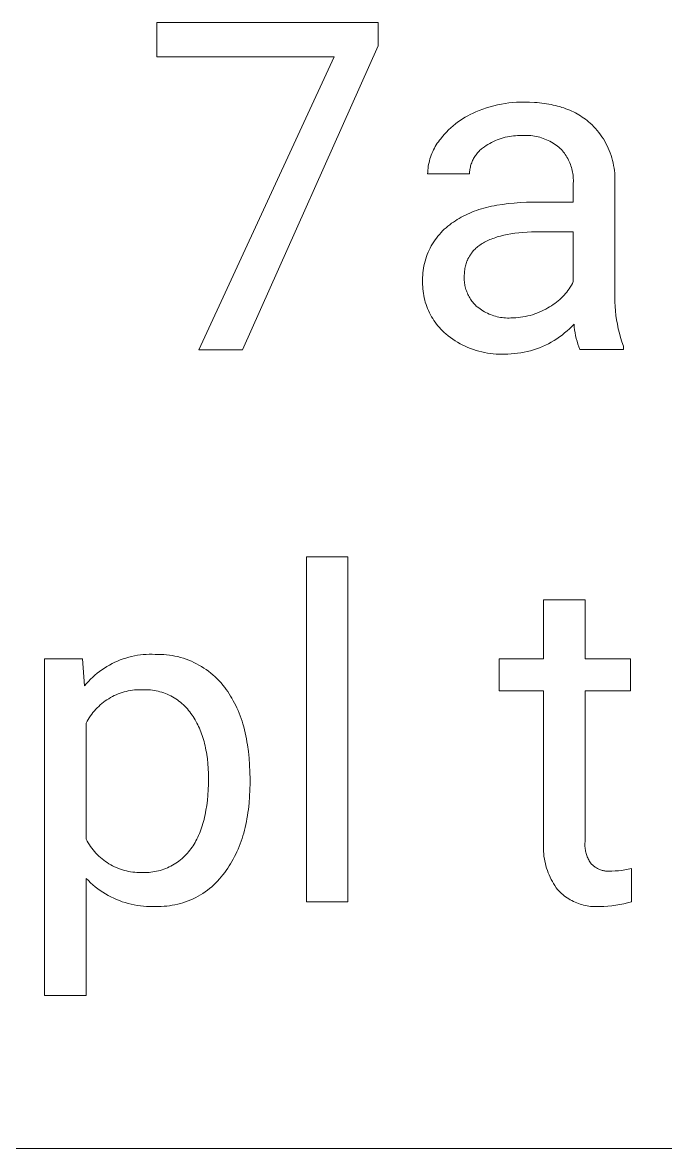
# Model space of a CAD drawing. Header units: millimetres. Extents: x -1421 to 3505, y -683 to 2759.
# Drawn here: x 2265.1 to 2356.7, y -407.4 to -246.9 of the extents above; entities that cross this region are included whole.
import ezdxf

# ---------------------------------------------------------------- set-up
doc = ezdxf.new("R2010")
doc.units = ezdxf.units.MM
doc.header["$MEASUREMENT"] = 0
doc.layers.add('Domyślny', color=7, linetype='Continuous', true_color=0x000000)

msp = doc.modelspace()

# ---------------------------------------------------------------- linework, layer by layer
at = {"layer": 'Domyślny', "color": 18, "lineweight": 15, "true_color": 0x000000}
for p, q in [((2284.22, -251.75), (2284.22, -246.88)), ((2284.22, -246.88), (2315.74, -246.88)), ((2315.74, -246.88), (2315.74, -250.21)), ((2315.74, -250.21), (2296.42, -293.53)), ((2309.46, -251.75), (2284.22, -251.75)), ((2290.2, -293.53), (2309.46, -251.75)), ((2333.3, -258.5), (2333.84, -258.41)), ((2333.84, -258.41), (2334.38, -258.33)), ((2334.38, -258.33), (2334.92, -258.28)), ((2334.92, -258.28), (2335.47, -258.24)), ((2335.47, -258.24), (2336.02, -258.22)), ((2336.02, -258.22), (2336.57, -258.21)), ((2336.57, -258.21), (2337.31, -258.23)), ((2337.31, -258.23), (2338.03, -258.26)), ((2338.03, -258.26), (2338.38, -258.29)), ((2338.38, -258.29), (2338.72, -258.32)), ((2338.72, -258.32), (2339.07, -258.36)), ((2339.07, -258.36), (2339.4, -258.4)), ((2339.4, -258.4), (2339.74, -258.45)), ((2339.74, -258.45), (2340.06, -258.51)), ((2328.5, -260.18), (2328.87, -259.98)), ((2328.87, -259.98), (2329.26, -259.8)), ((2329.26, -259.8), (2329.64, -259.63)), ((2329.64, -259.63), (2330.15, -259.41)), ((2330.15, -259.41), (2330.66, -259.22)), ((2330.66, -259.22), (2331.18, -259.04)), ((2331.18, -259.04), (2331.7, -258.88)), ((2331.7, -258.88), (2332.23, -258.74)), ((2332.23, -258.74), (2332.76, -258.61)), ((2332.76, -258.61), (2333.3, -258.5)), ((2340.06, -258.51), (2340.38, -258.57)), ((2340.38, -258.57), (2340.7, -258.64)), ((2340.7, -258.64), (2341.01, -258.71)), ((2341.01, -258.71), (2341.32, -258.79)), ((2341.32, -258.79), (2341.62, -258.87)), ((2341.62, -258.87), (2341.91, -258.97)), ((2341.91, -258.97), (2342.21, -259.06)), ((2342.21, -259.06), (2342.49, -259.16)), ((2342.49, -259.16), (2342.77, -259.27)), ((2342.77, -259.27), (2343.05, -259.39)), ((2343.05, -259.39), (2343.32, -259.51)), ((2343.32, -259.51), (2343.58, -259.63)), ((2343.58, -259.63), (2343.84, -259.77)), ((2343.84, -259.77), (2344.1, -259.9)), ((2344.1, -259.9), (2344.35, -260.05)), ((2344.35, -260.05), (2344.59, -260.2)), ((2326.09, -261.89), (2326.41, -261.61)), ((2326.41, -261.61), (2326.74, -261.34)), ((2326.74, -261.34), (2327.07, -261.09)), ((2327.07, -261.09), (2327.42, -260.84)), ((2327.42, -260.84), (2327.77, -260.61)), ((2327.77, -260.61), (2328.13, -260.38)), ((2328.13, -260.38), (2328.5, -260.18)), ((2344.59, -260.2), (2344.83, -260.35)), ((2344.83, -260.35), (2345.06, -260.51)), ((2345.06, -260.51), (2345.29, -260.68)), ((2345.29, -260.68), (2345.52, -260.85)), ((2345.52, -260.85), (2345.73, -261.03)), ((2345.73, -261.03), (2345.95, -261.22)), ((2345.95, -261.22), (2346.22, -261.47)), ((2346.22, -261.47), (2346.48, -261.73)), ((2324.66, -263.45), (2324.92, -263.12)), ((2324.92, -263.12), (2325.2, -262.8)), ((2325.2, -262.8), (2325.49, -262.49)), ((2325.49, -262.49), (2325.78, -262.18)), ((2325.78, -262.18), (2326.09, -261.89)), ((2333.85, -263.24), (2333.57, -263.31)), ((2334.15, -263.17), (2333.85, -263.24)), ((2334.44, -263.11), (2334.15, -263.17)), ((2334.73, -263.07), (2334.44, -263.11)), ((2335.03, -263.03), (2334.73, -263.07)), ((2335.33, -263.01), (2335.03, -263.03)), ((2335.62, -262.99), (2335.33, -263.01)), ((2335.92, -262.98), (2335.62, -262.99)), ((2336.22, -262.99), (2335.92, -262.98)), ((2336.48, -262.97), (2336.22, -262.99)), ((2336.74, -262.97), (2336.48, -262.97)), ((2336.99, -262.97), (2336.74, -262.97)), ((2337.25, -262.98), (2336.99, -262.97)), ((2337.51, -263), (2337.25, -262.98)), ((2337.76, -263.03), (2337.51, -263)), ((2338.02, -263.07), (2337.76, -263.03)), ((2338.27, -263.12), (2338.02, -263.07)), ((2338.53, -263.18), (2338.27, -263.12)), ((2338.77, -263.24), (2338.53, -263.18)), ((2339.02, -263.32), (2338.77, -263.24)), ((2346.48, -261.73), (2346.73, -262)), ((2346.73, -262), (2346.97, -262.28)), ((2346.97, -262.28), (2347.2, -262.57)), ((2347.2, -262.57), (2347.43, -262.87)), ((2347.43, -262.87), (2347.64, -263.17)), ((2347.64, -263.17), (2347.84, -263.48)), ((2323.62, -265.05), (2323.75, -264.81)), ((2323.75, -264.81), (2323.88, -264.57)), ((2323.88, -264.57), (2324.02, -264.33)), ((2324.02, -264.33), (2324.17, -264.1)), ((2324.17, -264.1), (2324.32, -263.88)), ((2324.32, -263.88), (2324.49, -263.66)), ((2324.49, -263.66), (2324.66, -263.45)), ((2330.62, -264.79), (2330.49, -264.89)), ((2330.75, -264.69), (2330.62, -264.79)), ((2330.89, -264.6), (2330.75, -264.69)), ((2331.14, -264.43), (2330.89, -264.6)), ((2331.39, -264.27), (2331.14, -264.43)), ((2331.64, -264.12), (2331.39, -264.27)), ((2331.91, -263.97), (2331.64, -264.12)), ((2332.17, -263.84), (2331.91, -263.97)), ((2332.44, -263.72), (2332.17, -263.84)), ((2332.72, -263.6), (2332.44, -263.72)), ((2333, -263.49), (2332.72, -263.6)), ((2333.28, -263.4), (2333, -263.49)), ((2333.57, -263.31), (2333.28, -263.4)), ((2339.27, -263.4), (2339.02, -263.32)), ((2339.51, -263.49), (2339.27, -263.4)), ((2339.75, -263.59), (2339.51, -263.49)), ((2339.98, -263.69), (2339.75, -263.59)), ((2340.21, -263.81), (2339.98, -263.69)), ((2340.44, -263.93), (2340.21, -263.81)), ((2340.66, -264.06), (2340.44, -263.93)), ((2340.88, -264.2), (2340.66, -264.06)), ((2341.09, -264.35), (2340.88, -264.2)), ((2341.3, -264.5), (2341.09, -264.35)), ((2341.5, -264.66), (2341.3, -264.5)), ((2341.7, -264.83), (2341.5, -264.66)), ((2341.85, -264.99), (2341.7, -264.83)), ((2347.84, -263.48), (2348.03, -263.8)), ((2348.03, -263.8), (2348.21, -264.12)), ((2348.21, -264.12), (2348.38, -264.45)), ((2348.38, -264.45), (2348.54, -264.79)), ((2348.54, -264.79), (2348.68, -265.13)), ((2323.05, -266.58), (2323.12, -266.32)), ((2323.12, -266.32), (2323.21, -266.06)), ((2323.21, -266.06), (2323.3, -265.8)), ((2323.3, -265.8), (2323.4, -265.55)), ((2323.4, -265.55), (2323.51, -265.29)), ((2323.51, -265.29), (2323.62, -265.05)), ((2329.27, -266.41), (2329.2, -266.56)), ((2329.34, -266.27), (2329.27, -266.41)), ((2329.43, -266.12), (2329.34, -266.27)), ((2329.51, -265.99), (2329.43, -266.12)), ((2329.6, -265.85), (2329.51, -265.99)), ((2329.7, -265.72), (2329.6, -265.85)), ((2329.8, -265.59), (2329.7, -265.72)), ((2329.91, -265.46), (2329.8, -265.59)), ((2330.01, -265.34), (2329.91, -265.46)), ((2330.13, -265.22), (2330.01, -265.34)), ((2330.25, -265.1), (2330.13, -265.22)), ((2330.37, -264.99), (2330.25, -265.1)), ((2330.49, -264.89), (2330.37, -264.99)), ((2342, -265.16), (2341.85, -264.99)), ((2342.15, -265.34), (2342, -265.16)), ((2342.28, -265.52), (2342.15, -265.34)), ((2342.41, -265.7), (2342.28, -265.52)), ((2342.54, -265.89), (2342.41, -265.7)), ((2342.65, -266.09), (2342.54, -265.89)), ((2342.77, -266.28), (2342.65, -266.09)), ((2342.87, -266.49), (2342.77, -266.28)), ((2342.97, -266.69), (2342.87, -266.49)), ((2348.68, -265.13), (2348.82, -265.47)), ((2348.82, -265.47), (2348.94, -265.82)), ((2348.94, -265.82), (2349.05, -266.18)), ((2349.05, -266.18), (2349.15, -266.53)), ((2322.8, -268.19), (2322.82, -267.92)), ((2322.82, -267.92), (2322.85, -267.65)), ((2322.85, -267.65), (2322.88, -267.38)), ((2322.88, -267.38), (2322.93, -267.11)), ((2322.93, -267.11), (2322.99, -266.84)), ((2322.99, -266.84), (2323.05, -266.58)), ((2328.79, -267.98), (2328.77, -268.14)), ((2328.81, -267.81), (2328.79, -267.98)), ((2328.84, -267.65), (2328.81, -267.81)), ((2328.88, -267.49), (2328.84, -267.65)), ((2328.92, -267.33), (2328.88, -267.49)), ((2328.96, -267.17), (2328.92, -267.33)), ((2329.01, -267.02), (2328.96, -267.17)), ((2329.07, -266.86), (2329.01, -267.02)), ((2329.13, -266.71), (2329.07, -266.86)), ((2329.2, -266.56), (2329.13, -266.71)), ((2343.06, -266.9), (2342.97, -266.69)), ((2343.14, -267.11), (2343.06, -266.9)), ((2343.22, -267.32), (2343.14, -267.11)), ((2343.28, -267.54), (2343.22, -267.32)), ((2343.35, -267.76), (2343.28, -267.54)), ((2343.4, -267.98), (2343.35, -267.76)), ((2343.45, -268.2), (2343.4, -267.98)), ((2349.15, -266.53), (2349.23, -266.89)), ((2349.23, -266.89), (2349.3, -267.26)), ((2349.3, -267.26), (2349.36, -267.62)), ((2349.36, -267.62), (2349.41, -267.99)), ((2349.41, -267.99), (2349.45, -268.36)), ((2322.79, -268.47), (2322.8, -268.19)), ((2328.76, -268.47), (2322.79, -268.47)), ((2328.77, -268.14), (2328.76, -268.3)), ((2328.76, -268.3), (2328.76, -268.47)), ((2343.48, -268.42), (2343.45, -268.2)), ((2343.51, -268.65), (2343.48, -268.42)), ((2343.54, -268.87), (2343.51, -268.65)), ((2343.55, -269.1), (2343.54, -268.87)), ((2343.56, -269.33), (2343.55, -269.1)), ((2343.55, -269.78), (2343.56, -269.55)), ((2343.56, -269.55), (2343.56, -269.33)), ((2349.45, -268.36), (2349.47, -268.73)), ((2349.47, -268.73), (2349.48, -269.1)), ((2349.48, -269.1), (2349.47, -269.47)), ((2349.47, -269.47), (2349.47, -285.41)), ((2343.55, -272.5), (2343.55, -269.78)), ((2332.67, -272.92), (2333.45, -272.8)), ((2333.45, -272.8), (2334.27, -272.69)), ((2334.27, -272.69), (2335.11, -272.61)), ((2335.11, -272.61), (2335.97, -272.55)), ((2335.97, -272.55), (2336.86, -272.51)), ((2336.86, -272.51), (2337.78, -272.5)), ((2337.78, -272.5), (2343.55, -272.5)), ((2327.58, -274.64), (2327.87, -274.48)), ((2327.87, -274.48), (2328.17, -274.33)), ((2328.17, -274.33), (2328.48, -274.19)), ((2328.48, -274.19), (2328.79, -274.05)), ((2328.79, -274.05), (2329.11, -273.92)), ((2329.11, -273.92), (2329.44, -273.79)), ((2329.44, -273.79), (2329.77, -273.67)), ((2329.77, -273.67), (2330.11, -273.56)), ((2330.11, -273.56), (2330.46, -273.45)), ((2330.46, -273.45), (2330.81, -273.35)), ((2330.81, -273.35), (2331.17, -273.25)), ((2331.17, -273.25), (2331.53, -273.16)), ((2331.53, -273.16), (2331.9, -273.08)), ((2331.9, -273.08), (2332.28, -273)), ((2332.28, -273), (2332.67, -272.92)), ((2325.42, -276.13), (2325.68, -275.91)), ((2325.68, -275.91), (2325.94, -275.7)), ((2325.94, -275.7), (2326.21, -275.5)), ((2326.21, -275.5), (2326.48, -275.32)), ((2326.48, -275.32), (2326.74, -275.14)), ((2326.74, -275.14), (2327.02, -274.97)), ((2327.02, -274.97), (2327.3, -274.8)), ((2327.3, -274.8), (2327.58, -274.64)), ((2323.85, -277.87), (2324.05, -277.6)), ((2324.05, -277.6), (2324.25, -277.34)), ((2324.25, -277.34), (2324.47, -277.08)), ((2324.47, -277.08), (2324.7, -276.83)), ((2324.7, -276.83), (2324.93, -276.59)), ((2324.93, -276.59), (2325.17, -276.35)), ((2325.17, -276.35), (2325.42, -276.13)), ((2332.06, -277.67), (2331.86, -277.75)), ((2332.27, -277.6), (2332.06, -277.67)), ((2332.49, -277.52), (2332.27, -277.6)), ((2332.71, -277.45), (2332.49, -277.52)), ((2332.93, -277.39), (2332.71, -277.45)), ((2333.16, -277.32), (2332.93, -277.39)), ((2333.64, -277.2), (2333.16, -277.32)), ((2334.14, -277.1), (2333.64, -277.2)), ((2334.66, -277.01), (2334.14, -277.1)), ((2335.21, -276.92), (2334.66, -277.01)), ((2335.77, -276.86), (2335.21, -276.92)), ((2336.36, -276.8), (2335.77, -276.86)), ((2336.96, -276.76), (2336.36, -276.8)), ((2337.59, -276.73), (2336.96, -276.76)), ((2338.24, -276.71), (2337.59, -276.73)), ((2338.91, -276.7), (2338.24, -276.71)), ((2343.55, -276.7), (2338.91, -276.7)), ((2343.55, -283.82), (2343.55, -276.7)), ((2322.87, -279.63), (2323, -279.33)), ((2323, -279.33), (2323.15, -279.03)), ((2323.15, -279.03), (2323.31, -278.73)), ((2323.31, -278.73), (2323.48, -278.44)), ((2323.48, -278.44), (2323.66, -278.15)), ((2323.66, -278.15), (2323.85, -277.87)), ((2329.42, -279.31), (2329.3, -279.44)), ((2329.55, -279.19), (2329.42, -279.31)), ((2329.68, -279.07), (2329.55, -279.19)), ((2329.82, -278.95), (2329.68, -279.07)), ((2329.96, -278.83), (2329.82, -278.95)), ((2330.1, -278.72), (2329.96, -278.83)), ((2330.25, -278.6), (2330.1, -278.72)), ((2330.41, -278.5), (2330.25, -278.6)), ((2330.57, -278.39), (2330.41, -278.5)), ((2330.74, -278.29), (2330.57, -278.39)), ((2330.91, -278.19), (2330.74, -278.29)), ((2331.09, -278.1), (2330.91, -278.19)), ((2331.27, -278.01), (2331.09, -278.1)), ((2331.46, -277.92), (2331.27, -278.01)), ((2331.66, -277.83), (2331.46, -277.92)), ((2331.86, -277.75), (2331.66, -277.83)), ((2322.34, -281.23), (2322.42, -280.9)), ((2322.42, -280.9), (2322.52, -280.58)), ((2322.52, -280.58), (2322.62, -280.26)), ((2322.62, -280.26), (2322.74, -279.95)), ((2322.74, -279.95), (2322.87, -279.63)), ((2328.4, -280.91), (2328.34, -281.07)), ((2328.43, -280.83), (2328.4, -280.91)), ((2328.47, -280.75), (2328.43, -280.83)), ((2328.5, -280.67), (2328.47, -280.75)), ((2328.54, -280.59), (2328.5, -280.67)), ((2328.58, -280.51), (2328.54, -280.59)), ((2328.62, -280.44), (2328.58, -280.51)), ((2328.66, -280.36), (2328.62, -280.44)), ((2328.7, -280.29), (2328.66, -280.36)), ((2328.74, -280.21), (2328.7, -280.29)), ((2328.79, -280.14), (2328.74, -280.21)), ((2328.83, -280.06), (2328.79, -280.14)), ((2328.88, -279.99), (2328.83, -280.06)), ((2328.93, -279.92), (2328.88, -279.99)), ((2328.98, -279.85), (2328.93, -279.92)), ((2329.03, -279.78), (2328.98, -279.85)), ((2329.08, -279.71), (2329.03, -279.78)), ((2329.14, -279.64), (2329.08, -279.71)), ((2329.19, -279.58), (2329.14, -279.64)), ((2329.3, -279.44), (2329.19, -279.58)), ((2322.12, -282.56), (2322.16, -282.22)), ((2322.16, -282.22), (2322.2, -281.89)), ((2322.2, -281.89), (2322.27, -281.56)), ((2322.27, -281.56), (2322.34, -281.23)), ((2328.04, -282.5), (2328.03, -282.69)), ((2328.06, -282.31), (2328.04, -282.5)), ((2328.09, -282.12), (2328.06, -282.31)), ((2328.11, -281.94), (2328.09, -282.12)), ((2328.15, -281.76), (2328.11, -281.94)), ((2328.19, -281.58), (2328.15, -281.76)), ((2328.23, -281.41), (2328.19, -281.58)), ((2328.28, -281.24), (2328.23, -281.41)), ((2328.34, -281.07), (2328.28, -281.24)), ((2322.07, -283.57), (2322.08, -283.23)), ((2322.08, -283.9), (2322.07, -283.57)), ((2322.08, -283.23), (2322.09, -282.89)), ((2322.08, -284.22), (2322.08, -283.9)), ((2322.09, -282.89), (2322.12, -282.56)), ((2328.02, -283.08), (2328.01, -283.27)), ((2328.01, -283.27), (2328.01, -283.46)), ((2328.01, -283.46), (2328.02, -283.65)), ((2328.03, -282.69), (2328.02, -282.88)), ((2328.02, -282.88), (2328.02, -283.08)), ((2328.02, -283.65), (2328.03, -283.83)), ((2328.03, -283.83), (2328.05, -284.02)), ((2328.05, -284.02), (2328.08, -284.21)), ((2343.27, -284.34), (2343.42, -284.08)), ((2343.42, -284.08), (2343.55, -283.82)), ((2322.09, -284.54), (2322.08, -284.22)), ((2322.11, -284.86), (2322.09, -284.54)), ((2322.14, -285.18), (2322.11, -284.86)), ((2322.18, -285.5), (2322.14, -285.18)), ((2322.24, -285.82), (2322.18, -285.5)), ((2328.08, -284.21), (2328.11, -284.39)), ((2328.11, -284.39), (2328.15, -284.58)), ((2328.15, -284.58), (2328.2, -284.76)), ((2328.2, -284.76), (2328.25, -284.94)), ((2328.25, -284.94), (2328.31, -285.12)), ((2328.31, -285.12), (2328.38, -285.29)), ((2328.38, -285.29), (2328.45, -285.47)), ((2328.45, -285.47), (2328.52, -285.64)), ((2328.52, -285.64), (2328.61, -285.81)), ((2342.23, -285.76), (2342.42, -285.53)), ((2342.42, -285.53), (2342.61, -285.31)), ((2342.61, -285.31), (2342.79, -285.07)), ((2342.79, -285.07), (2342.96, -284.83)), ((2342.96, -284.83), (2343.12, -284.59)), ((2343.12, -284.59), (2343.27, -284.34)), ((2349.47, -285.41), (2349.46, -286.06)), ((2322.3, -286.13), (2322.24, -285.82)), ((2322.37, -286.45), (2322.3, -286.13)), ((2322.46, -286.76), (2322.37, -286.45)), ((2322.56, -287.06), (2322.46, -286.76)), ((2322.66, -287.36), (2322.56, -287.06)), ((2328.61, -285.81), (2328.69, -285.97)), ((2328.69, -285.97), (2328.79, -286.14)), ((2328.79, -286.14), (2328.89, -286.3)), ((2328.89, -286.3), (2328.99, -286.45)), ((2328.99, -286.45), (2329.1, -286.6)), ((2329.1, -286.6), (2329.22, -286.75)), ((2329.22, -286.75), (2329.34, -286.9)), ((2329.34, -286.9), (2329.47, -287.04)), ((2329.47, -287.04), (2329.6, -287.17)), ((2329.6, -287.17), (2329.73, -287.3)), ((2329.73, -287.3), (2329.87, -287.43)), ((2340.18, -287.42), (2340.44, -287.26)), ((2340.44, -287.26), (2340.68, -287.1)), ((2340.68, -287.1), (2340.92, -286.93)), ((2340.92, -286.93), (2341.16, -286.76)), ((2341.16, -286.76), (2341.38, -286.57)), ((2341.38, -286.57), (2341.61, -286.38)), ((2341.61, -286.38), (2341.82, -286.18)), ((2341.82, -286.18), (2342.03, -285.97)), ((2342.03, -285.97), (2342.23, -285.76)), ((2349.46, -286.06), (2349.47, -286.7)), ((2349.47, -286.7), (2349.5, -287.35)), ((2349.5, -287.35), (2349.55, -287.99)), ((2322.78, -287.66), (2322.66, -287.36)), ((2322.91, -287.96), (2322.78, -287.66)), ((2323.04, -288.25), (2322.91, -287.96)), ((2323.19, -288.54), (2323.04, -288.25)), ((2323.34, -288.82), (2323.19, -288.54)), ((2323.51, -289.09), (2323.34, -288.82)), ((2329.87, -287.43), (2330.07, -287.58)), ((2330.07, -287.58), (2330.26, -287.72)), ((2330.26, -287.72), (2330.47, -287.86)), ((2330.47, -287.86), (2330.67, -287.99)), ((2330.67, -287.99), (2330.88, -288.11)), ((2330.88, -288.11), (2331.1, -288.23)), ((2331.1, -288.23), (2331.32, -288.34)), ((2331.32, -288.34), (2331.54, -288.44)), ((2331.54, -288.44), (2331.77, -288.53)), ((2331.77, -288.53), (2332, -288.61)), ((2332, -288.61), (2332.23, -288.69)), ((2332.23, -288.69), (2332.47, -288.76)), ((2332.47, -288.76), (2332.7, -288.82)), ((2332.7, -288.82), (2332.94, -288.87)), ((2332.94, -288.87), (2333.18, -288.92)), ((2333.18, -288.92), (2333.43, -288.95)), ((2333.43, -288.95), (2333.67, -288.98)), ((2335.34, -288.98), (2335.68, -288.95)), ((2335.68, -288.95), (2336.03, -288.91)), ((2336.03, -288.91), (2336.37, -288.86)), ((2336.37, -288.86), (2336.71, -288.8)), ((2336.71, -288.8), (2337.05, -288.72)), ((2337.05, -288.72), (2337.38, -288.64)), ((2337.38, -288.64), (2337.72, -288.54)), ((2337.72, -288.54), (2338.05, -288.43)), ((2338.05, -288.43), (2338.37, -288.31)), ((2338.37, -288.31), (2338.69, -288.18)), ((2338.69, -288.18), (2339.01, -288.04)), ((2339.01, -288.04), (2339.32, -287.89)), ((2339.32, -287.89), (2339.63, -287.73)), ((2339.63, -287.73), (2339.93, -287.56)), ((2339.93, -287.56), (2340.18, -287.42)), ((2349.55, -287.99), (2349.62, -288.63)), ((2349.62, -288.63), (2349.71, -289.27)), ((2323.69, -289.36), (2323.51, -289.09)), ((2323.87, -289.62), (2323.69, -289.36)), ((2324.06, -289.88), (2323.87, -289.62)), ((2324.26, -290.13), (2324.06, -289.88)), ((2324.47, -290.37), (2324.26, -290.13)), ((2324.69, -290.61), (2324.47, -290.37)), ((2333.67, -288.98), (2333.91, -289)), ((2333.91, -289), (2334.16, -289.01)), ((2334.16, -289.01), (2334.4, -289.01)), ((2334.4, -289.01), (2334.65, -289)), ((2334.65, -289), (2334.99, -289)), ((2334.99, -289), (2335.34, -288.98)), ((2343, -290.53), (2342.66, -290.84)), ((2343.33, -290.21), (2343, -290.53)), ((2343.65, -289.87), (2343.33, -290.21)), ((2343.69, -290.29), (2343.65, -289.87)), ((2343.74, -290.7), (2343.69, -290.29)), ((2349.71, -289.27), (2349.83, -289.9)), ((2349.83, -289.9), (2349.96, -290.54)), ((2349.96, -290.54), (2350.12, -291.16)), ((2324.92, -290.84), (2324.69, -290.61)), ((2325.15, -291.06), (2324.92, -290.84)), ((2325.39, -291.27), (2325.15, -291.06)), ((2325.71, -291.53), (2325.39, -291.27)), ((2326.04, -291.78), (2325.71, -291.53)), ((2326.38, -292.02), (2326.04, -291.78)), ((2326.72, -292.25), (2326.38, -292.02)), ((2341.2, -291.96), (2340.81, -292.21)), ((2341.58, -291.7), (2341.2, -291.96)), ((2341.95, -291.43), (2341.58, -291.7)), ((2342.31, -291.14), (2341.95, -291.43)), ((2342.66, -290.84), (2342.31, -291.14)), ((2343.8, -291.11), (2343.74, -290.7)), ((2343.88, -291.52), (2343.8, -291.11)), ((2343.98, -291.93), (2343.88, -291.52)), ((2344.08, -292.33), (2343.98, -291.93)), ((2350.12, -291.16), (2350.29, -291.78)), ((2350.29, -291.78), (2350.49, -292.4)), ((2296.42, -293.53), (2290.2, -293.53)), ((2327.07, -292.47), (2326.72, -292.25)), ((2327.43, -292.67), (2327.07, -292.47)), ((2327.79, -292.86), (2327.43, -292.67)), ((2328.16, -293.04), (2327.79, -292.86)), ((2328.54, -293.21), (2328.16, -293.04)), ((2328.92, -293.36), (2328.54, -293.21)), ((2329.31, -293.5), (2328.92, -293.36)), ((2329.7, -293.63), (2329.31, -293.5)), ((2330.1, -293.75), (2329.7, -293.63)), ((2330.5, -293.85), (2330.1, -293.75)), ((2337.43, -293.68), (2336.98, -293.79)), ((2337.87, -293.55), (2337.43, -293.68)), ((2338.31, -293.4), (2337.87, -293.55)), ((2338.74, -293.24), (2338.31, -293.4)), ((2339.17, -293.06), (2338.74, -293.24)), ((2339.59, -292.87), (2339.17, -293.06)), ((2340, -292.67), (2339.59, -292.87)), ((2340.41, -292.45), (2340, -292.67)), ((2340.81, -292.21), (2340.41, -292.45)), ((2344.2, -292.73), (2344.08, -292.33)), ((2344.34, -293.12), (2344.2, -292.73)), ((2344.49, -293.51), (2344.34, -293.12)), ((2350.7, -293.51), (2344.49, -293.51)), ((2350.49, -292.4), (2350.7, -293.01)), ((2350.7, -293.01), (2350.7, -293.51)), ((2330.9, -293.93), (2330.5, -293.85)), ((2331.31, -294.01), (2330.9, -293.93)), ((2331.72, -294.07), (2331.31, -294.01)), ((2332.13, -294.11), (2331.72, -294.07)), ((2332.54, -294.14), (2332.13, -294.11)), ((2332.95, -294.16), (2332.54, -294.14)), ((2333.36, -294.16), (2332.95, -294.16)), ((2333.78, -294.15), (2333.36, -294.16)), ((2334.24, -294.15), (2333.78, -294.15)), ((2334.7, -294.13), (2334.24, -294.15)), ((2335.16, -294.09), (2334.7, -294.13)), ((2335.62, -294.04), (2335.16, -294.09)), ((2336.08, -293.98), (2335.62, -294.04)), ((2336.53, -293.89), (2336.08, -293.98)), ((2336.98, -293.79), (2336.53, -293.89)), ((2305.52, -372.27), (2305.52, -323.07)), ((2305.52, -323.07), (2311.44, -323.07)), ((2311.44, -323.07), (2311.44, -372.27)), ((2339.3, -337.61), (2339.3, -329.21)), ((2339.3, -329.21), (2345.22, -329.21)), ((2345.22, -329.21), (2345.22, -337.61)), ((2281.02, -337.18), (2281.43, -337.1)), ((2281.43, -337.1), (2281.85, -337.04)), ((2281.85, -337.04), (2282.27, -337)), ((2282.27, -337), (2282.69, -336.97)), ((2282.69, -336.97), (2283.12, -336.95)), ((2283.12, -336.95), (2283.54, -336.95)), ((2283.54, -336.95), (2283.96, -336.97)), ((2283.96, -336.97), (2284.37, -336.96)), ((2284.37, -336.96), (2284.78, -336.96)), ((2284.78, -336.96), (2285.18, -336.99)), ((2285.18, -336.99), (2285.59, -337.02)), ((2285.59, -337.02), (2285.99, -337.07)), ((2285.99, -337.07), (2286.39, -337.13)), ((2268.2, -385.6), (2268.2, -337.61)), ((2268.2, -337.61), (2273.61, -337.61)), ((2273.61, -337.61), (2273.91, -341.44)), ((2276.73, -338.91), (2277.09, -338.69)), ((2277.09, -338.69), (2277.45, -338.48)), ((2277.45, -338.48), (2277.83, -338.28)), ((2277.83, -338.28), (2278.21, -338.09)), ((2278.21, -338.09), (2278.59, -337.92)), ((2278.59, -337.92), (2278.99, -337.76)), ((2278.99, -337.76), (2279.38, -337.62)), ((2279.38, -337.62), (2279.79, -337.49)), ((2279.79, -337.49), (2280.19, -337.37)), ((2280.19, -337.37), (2280.6, -337.27)), ((2280.6, -337.27), (2281.02, -337.18)), ((2286.39, -337.13), (2286.79, -337.21)), ((2286.79, -337.21), (2287.19, -337.29)), ((2287.19, -337.29), (2287.58, -337.4)), ((2287.58, -337.4), (2287.98, -337.51)), ((2287.98, -337.51), (2288.36, -337.64)), ((2288.36, -337.64), (2288.74, -337.79)), ((2288.74, -337.79), (2289.12, -337.94)), ((2289.12, -337.94), (2289.49, -338.11)), ((2289.49, -338.11), (2289.85, -338.29)), ((2289.85, -338.29), (2290.21, -338.48)), ((2290.21, -338.48), (2290.56, -338.69)), ((2290.56, -338.69), (2290.91, -338.91)), ((2332.98, -342.18), (2332.98, -337.61)), ((2332.98, -337.61), (2339.3, -337.61)), ((2345.22, -337.61), (2351.7, -337.61)), ((2351.7, -337.61), (2351.7, -342.18)), ((2274.76, -340.5), (2275.06, -340.21)), ((2275.06, -340.21), (2275.38, -339.93)), ((2275.38, -339.93), (2275.7, -339.66)), ((2275.7, -339.66), (2276.04, -339.4)), ((2276.04, -339.4), (2276.38, -339.15)), ((2276.38, -339.15), (2276.73, -338.91)), ((2290.91, -338.91), (2291.24, -339.14)), ((2291.24, -339.14), (2291.57, -339.38)), ((2291.57, -339.38), (2291.89, -339.63)), ((2291.89, -339.63), (2292.2, -339.89)), ((2292.2, -339.89), (2292.51, -340.16)), ((2292.51, -340.16), (2292.8, -340.45)), ((2273.91, -341.44), (2274.18, -341.12)), ((2274.18, -341.12), (2274.46, -340.81)), ((2274.46, -340.81), (2274.76, -340.5)), ((2292.8, -340.45), (2293.08, -340.74)), ((2293.08, -340.74), (2293.35, -341.04)), ((2293.35, -341.04), (2293.62, -341.35)), ((2293.62, -341.35), (2293.87, -341.67)), ((2293.87, -341.67), (2294.09, -341.97)), ((2277.09, -343.44), (2276.84, -343.61)), ((2277.34, -343.28), (2277.09, -343.44)), ((2277.6, -343.13), (2277.34, -343.28)), ((2277.86, -342.98), (2277.6, -343.13)), ((2278.13, -342.85), (2277.86, -342.98)), ((2278.4, -342.72), (2278.13, -342.85)), ((2278.68, -342.61), (2278.4, -342.72)), ((2278.96, -342.5), (2278.68, -342.61)), ((2279.25, -342.41), (2278.96, -342.5)), ((2279.53, -342.32), (2279.25, -342.41)), ((2279.82, -342.24), (2279.53, -342.32)), ((2280.12, -342.18), (2279.82, -342.24)), ((2280.41, -342.12), (2280.12, -342.18)), ((2280.71, -342.08), (2280.41, -342.12)), ((2281.01, -342.04), (2280.71, -342.08)), ((2281.31, -342.01), (2281.01, -342.04)), ((2281.61, -342), (2281.31, -342.01)), ((2281.91, -342), (2281.61, -342)), ((2282.21, -342), (2281.91, -342)), ((2282.48, -342), (2282.21, -342)), ((2282.76, -342), (2282.48, -342)), ((2283.03, -342.01), (2282.76, -342)), ((2283.3, -342.04), (2283.03, -342.01)), ((2283.58, -342.07), (2283.3, -342.04)), ((2283.85, -342.11), (2283.58, -342.07)), ((2284.12, -342.16), (2283.85, -342.11)), ((2284.39, -342.22), (2284.12, -342.16)), ((2284.65, -342.29), (2284.39, -342.22)), ((2284.92, -342.37), (2284.65, -342.29)), ((2285.18, -342.45), (2284.92, -342.37)), ((2285.44, -342.55), (2285.18, -342.45)), ((2285.69, -342.66), (2285.44, -342.55)), ((2285.94, -342.77), (2285.69, -342.66)), ((2286.19, -342.89), (2285.94, -342.77)), ((2286.43, -343.02), (2286.19, -342.89)), ((2286.67, -343.16), (2286.43, -343.02)), ((2286.9, -343.31), (2286.67, -343.16)), ((2287.13, -343.46), (2286.9, -343.31)), ((2287.35, -343.62), (2287.13, -343.46)), ((2294.09, -341.97), (2294.31, -342.27)), ((2294.31, -342.27), (2294.51, -342.59)), ((2294.51, -342.59), (2294.72, -342.91)), ((2294.72, -342.91), (2294.91, -343.23)), ((2294.91, -343.23), (2295.1, -343.57)), ((2339.3, -342.18), (2332.98, -342.18)), ((2339.3, -363.69), (2339.3, -342.18)), ((2351.7, -342.18), (2345.22, -342.18)), ((2345.22, -342.18), (2345.22, -363.71)), ((2275.3, -345.03), (2275.1, -345.26)), ((2275.49, -344.8), (2275.3, -345.03)), ((2275.7, -344.59), (2275.49, -344.8)), ((2275.92, -344.38), (2275.7, -344.59)), ((2276.14, -344.17), (2275.92, -344.38)), ((2276.37, -343.98), (2276.14, -344.17)), ((2276.6, -343.79), (2276.37, -343.98)), ((2276.84, -343.61), (2276.6, -343.79)), ((2287.57, -343.79), (2287.35, -343.62)), ((2287.78, -343.97), (2287.57, -343.79)), ((2287.98, -344.15), (2287.78, -343.97)), ((2288.18, -344.35), (2287.98, -344.15)), ((2288.37, -344.54), (2288.18, -344.35)), ((2288.55, -344.75), (2288.37, -344.54)), ((2288.73, -344.96), (2288.55, -344.75)), ((2288.9, -345.17), (2288.73, -344.96)), ((2295.1, -343.57), (2295.28, -343.91)), ((2295.28, -343.91), (2295.45, -344.25)), ((2295.45, -344.25), (2295.62, -344.61)), ((2295.62, -344.61), (2295.77, -344.97)), ((2295.77, -344.97), (2295.93, -345.34)), ((2274.27, -346.51), (2274.14, -346.77)), ((2274.42, -346.25), (2274.27, -346.51)), ((2274.58, -345.99), (2274.42, -346.25)), ((2274.75, -345.74), (2274.58, -345.99)), ((2274.92, -345.5), (2274.75, -345.74)), ((2275.1, -345.26), (2274.92, -345.5)), ((2289.06, -345.4), (2288.9, -345.17)), ((2289.22, -345.61), (2289.06, -345.4)), ((2289.36, -345.83), (2289.22, -345.61)), ((2289.51, -346.05), (2289.36, -345.83)), ((2289.65, -346.28), (2289.51, -346.05)), ((2289.78, -346.51), (2289.65, -346.28)), ((2289.91, -346.75), (2289.78, -346.51)), ((2290.03, -346.99), (2289.91, -346.75)), ((2295.93, -345.34), (2296.07, -345.72)), ((2296.07, -345.72), (2296.21, -346.1)), ((2296.21, -346.1), (2296.34, -346.49)), ((2296.34, -346.49), (2296.46, -346.89)), ((2274.14, -346.77), (2274.14, -363.32)), ((2290.15, -347.24), (2290.03, -346.99)), ((2290.27, -347.49), (2290.15, -347.24)), ((2290.37, -347.75), (2290.27, -347.49)), ((2290.48, -348.01), (2290.37, -347.75)), ((2290.58, -348.28), (2290.48, -348.01)), ((2290.67, -348.55), (2290.58, -348.28)), ((2296.46, -346.89), (2296.58, -347.3)), ((2296.58, -347.3), (2296.69, -347.71)), ((2296.69, -347.71), (2296.79, -348.13)), ((2296.79, -348.13), (2296.88, -348.56)), ((2290.76, -348.83), (2290.67, -348.55)), ((2290.85, -349.11), (2290.76, -348.83)), ((2290.93, -349.4), (2290.85, -349.11)), ((2291.01, -349.69), (2290.93, -349.4)), ((2291.08, -349.99), (2291.01, -349.69)), ((2296.88, -348.56), (2296.97, -348.99)), ((2296.97, -348.99), (2297.05, -349.44)), ((2297.05, -349.44), (2297.13, -349.88)), ((2297.13, -349.88), (2297.25, -350.81)), ((2291.14, -350.29), (2291.08, -349.99)), ((2291.2, -350.6), (2291.14, -350.29)), ((2291.26, -350.91), (2291.2, -350.6)), ((2291.31, -351.22), (2291.26, -350.91)), ((2291.4, -351.87), (2291.31, -351.22)), ((2297.25, -350.81), (2297.35, -351.75)), ((2291.47, -352.54), (2291.4, -351.87)), ((2291.52, -353.22), (2291.47, -352.54)), ((2297.35, -351.75), (2297.42, -352.73)), ((2297.42, -352.73), (2297.46, -353.74)), ((2291.55, -353.93), (2291.52, -353.22)), ((2291.56, -354.65), (2291.55, -353.93)), ((2291.55, -355.47), (2291.56, -354.65)), ((2297.46, -353.74), (2297.48, -354.78)), ((2297.48, -354.78), (2297.48, -355.32)), ((2291.47, -357.03), (2291.52, -356.26)), ((2291.52, -356.26), (2291.55, -355.47)), ((2297.46, -356.3), (2297.42, -357.25)), ((2297.48, -355.32), (2297.46, -356.3)), ((2291.31, -358.49), (2291.4, -357.78)), ((2291.4, -357.78), (2291.47, -357.03)), ((2297.42, -357.25), (2297.35, -358.17)), ((2291.08, -359.85), (2291.14, -359.52)), ((2291.14, -359.52), (2291.2, -359.18)), ((2291.2, -359.18), (2291.31, -358.49)), ((2297.19, -359.52), (2297.13, -359.96)), ((2297.25, -359.08), (2297.19, -359.52)), ((2297.35, -358.17), (2297.25, -359.08)), ((2290.67, -361.4), (2290.76, -361.1)), ((2290.76, -361.1), (2290.85, -360.8)), ((2290.85, -360.8), (2290.93, -360.49)), ((2290.93, -360.49), (2291.01, -360.17)), ((2291.01, -360.17), (2291.08, -359.85)), ((2296.97, -360.81), (2296.88, -361.23)), ((2297.05, -360.39), (2296.97, -360.81)), ((2297.13, -359.96), (2297.05, -360.39)), ((2290.03, -363.05), (2290.15, -362.79)), ((2290.15, -362.79), (2290.27, -362.52)), ((2290.27, -362.52), (2290.37, -362.25)), ((2290.37, -362.25), (2290.48, -361.97)), ((2290.48, -361.97), (2290.58, -361.69)), ((2290.58, -361.69), (2290.67, -361.4)), ((2296.58, -362.46), (2296.46, -362.85)), ((2296.69, -362.05), (2296.58, -362.46)), ((2296.79, -361.65), (2296.69, -362.05)), ((2296.88, -361.23), (2296.79, -361.65)), ((2274.14, -363.32), (2274.28, -363.59)), ((2274.28, -363.59), (2274.43, -363.85)), ((2274.43, -363.85), (2274.59, -364.11)), ((2274.59, -364.11), (2274.76, -364.36)), ((2274.76, -364.36), (2274.93, -364.6)), ((2289.22, -364.46), (2289.36, -364.24)), ((2289.36, -364.24), (2289.51, -364.01)), ((2289.51, -364.01), (2289.65, -363.78)), ((2289.65, -363.78), (2289.78, -363.54)), ((2289.78, -363.54), (2289.91, -363.3)), ((2289.91, -363.3), (2290.03, -363.05)), ((2295.93, -364.37), (2295.77, -364.74)), ((2296.07, -364), (2295.93, -364.37)), ((2296.21, -363.62), (2296.07, -364)), ((2296.34, -363.24), (2296.21, -363.62)), ((2296.46, -362.85), (2296.34, -363.24)), ((2339.28, -364.03), (2339.3, -363.69)), ((2339.28, -364.38), (2339.28, -364.03)), ((2339.28, -364.73), (2339.28, -364.38)), ((2345.21, -363.87), (2345.2, -364.04)), ((2345.2, -364.04), (2345.21, -364.2)), ((2345.22, -363.71), (2345.21, -363.87)), ((2345.21, -364.2), (2345.21, -364.37)), ((2345.21, -364.37), (2345.23, -364.53)), ((2274.93, -364.6), (2275.12, -364.84)), ((2275.12, -364.84), (2275.31, -365.07)), ((2275.31, -365.07), (2275.51, -365.29)), ((2275.51, -365.29), (2275.72, -365.51)), ((2275.72, -365.51), (2275.94, -365.72)), ((2275.94, -365.72), (2276.16, -365.92)), ((2276.16, -365.92), (2276.39, -366.12)), ((2287.79, -366.08), (2287.99, -365.9)), ((2287.99, -365.9), (2288.18, -365.71)), ((2288.18, -365.71), (2288.37, -365.51)), ((2288.37, -365.51), (2288.56, -365.31)), ((2288.56, -365.31), (2288.73, -365.1)), ((2288.73, -365.1), (2288.9, -364.89)), ((2288.9, -364.89), (2289.06, -364.67)), ((2289.06, -364.67), (2289.22, -364.46)), ((2295.28, -365.8), (2295.1, -366.14)), ((2295.45, -365.45), (2295.28, -365.8)), ((2295.62, -365.1), (2295.45, -365.45)), ((2295.77, -364.74), (2295.62, -365.1)), ((2339.3, -365.07), (2339.28, -364.73)), ((2339.33, -365.42), (2339.3, -365.07)), ((2339.37, -365.76), (2339.33, -365.42)), ((2339.43, -366.1), (2339.37, -365.76)), ((2345.23, -364.53), (2345.25, -364.69)), ((2345.25, -364.69), (2345.27, -364.86)), ((2345.27, -364.86), (2345.3, -365.02)), ((2345.3, -365.02), (2345.34, -365.18)), ((2345.34, -365.18), (2345.38, -365.34)), ((2345.38, -365.34), (2345.43, -365.5)), ((2345.43, -365.5), (2345.48, -365.65)), ((2345.48, -365.65), (2345.54, -365.81)), ((2345.54, -365.81), (2345.6, -365.96)), ((2345.6, -365.96), (2345.67, -366.11)), ((2276.39, -366.12), (2276.63, -366.3)), ((2276.63, -366.3), (2276.87, -366.48)), ((2276.87, -366.48), (2277.12, -366.65)), ((2277.12, -366.65), (2277.38, -366.81)), ((2277.38, -366.81), (2277.64, -366.96)), ((2277.64, -366.96), (2277.9, -367.11)), ((2277.9, -367.11), (2278.17, -367.24)), ((2278.17, -367.24), (2278.45, -367.36)), ((2278.45, -367.36), (2278.73, -367.48)), ((2278.73, -367.48), (2279.01, -367.58)), ((2279.01, -367.58), (2279.3, -367.68)), ((2284.96, -367.68), (2285.22, -367.59)), ((2285.22, -367.59), (2285.47, -367.5)), ((2285.47, -367.5), (2285.72, -367.39)), ((2285.72, -367.39), (2285.97, -367.28)), ((2285.97, -367.28), (2286.21, -367.16)), ((2286.21, -367.16), (2286.45, -367.03)), ((2286.45, -367.03), (2286.69, -366.89)), ((2286.69, -366.89), (2286.92, -366.74)), ((2286.92, -366.74), (2287.14, -366.59)), ((2287.14, -366.59), (2287.36, -366.43)), ((2287.36, -366.43), (2287.58, -366.26)), ((2287.58, -366.26), (2287.79, -366.08)), ((2294.31, -367.45), (2294.09, -367.76)), ((2294.51, -367.13), (2294.31, -367.45)), ((2294.72, -366.81), (2294.51, -367.13)), ((2294.91, -366.48), (2294.72, -366.81)), ((2295.1, -366.14), (2294.91, -366.48)), ((2339.49, -366.44), (2339.43, -366.1)), ((2339.57, -366.78), (2339.49, -366.44)), ((2339.65, -367.11), (2339.57, -366.78)), ((2339.75, -367.44), (2339.65, -367.11)), ((2339.86, -367.77), (2339.75, -367.44)), ((2345.67, -366.11), (2345.74, -366.26)), ((2345.74, -366.26), (2345.82, -366.4)), ((2345.82, -366.4), (2345.91, -366.55)), ((2345.91, -366.55), (2345.99, -366.69)), ((2345.99, -366.69), (2346.09, -366.82)), ((2346.09, -366.82), (2346.18, -366.91)), ((2346.18, -366.91), (2346.27, -366.99)), ((2346.27, -366.99), (2346.36, -367.07)), ((2346.36, -367.07), (2346.46, -367.15)), ((2346.46, -367.15), (2346.56, -367.22)), ((2346.56, -367.22), (2346.66, -367.29)), ((2346.66, -367.29), (2346.77, -367.36)), ((2346.77, -367.36), (2346.87, -367.42)), ((2346.87, -367.42), (2346.98, -367.48)), ((2346.98, -367.48), (2347.09, -367.54)), ((2347.09, -367.54), (2347.2, -367.59)), ((2347.2, -367.59), (2347.32, -367.64)), ((2350.91, -367.69), (2351.38, -367.6)), ((2351.38, -367.6), (2351.84, -367.49)), ((2351.84, -367.49), (2351.84, -372.27)), ((2274.44, -369.22), (2274.14, -368.9)), ((2274.14, -368.9), (2274.14, -385.6)), ((2274.76, -369.52), (2274.44, -369.22)), ((2279.3, -367.68), (2279.59, -367.76)), ((2279.59, -367.76), (2279.88, -367.84)), ((2279.88, -367.84), (2280.17, -367.9)), ((2280.17, -367.9), (2280.47, -367.96)), ((2280.47, -367.96), (2280.77, -368)), ((2280.77, -368), (2281.07, -368.03)), ((2281.07, -368.03), (2281.37, -368.06)), ((2281.37, -368.06), (2281.67, -368.07)), ((2281.67, -368.07), (2281.97, -368.07)), ((2281.97, -368.07), (2282.27, -368.07)), ((2282.27, -368.07), (2282.54, -368.07)), ((2282.54, -368.07), (2282.82, -368.06)), ((2282.82, -368.06), (2283.09, -368.05)), ((2283.09, -368.05), (2283.36, -368.02)), ((2283.36, -368.02), (2283.63, -367.99)), ((2283.63, -367.99), (2283.9, -367.94)), ((2283.9, -367.94), (2284.17, -367.89)), ((2284.17, -367.89), (2284.43, -367.83)), ((2284.43, -367.83), (2284.7, -367.76)), ((2284.7, -367.76), (2284.96, -367.68)), ((2293.14, -368.99), (2292.87, -369.28)), ((2293.39, -368.69), (2293.14, -368.99)), ((2293.63, -368.38), (2293.39, -368.69)), ((2293.87, -368.07), (2293.63, -368.38)), ((2294.09, -367.76), (2293.87, -368.07)), ((2339.98, -368.1), (2339.86, -367.77)), ((2340.11, -368.42), (2339.98, -368.1)), ((2340.25, -368.73), (2340.11, -368.42)), ((2340.4, -369.04), (2340.25, -368.73)), ((2340.57, -369.35), (2340.4, -369.04)), ((2347.32, -367.64), (2347.44, -367.68)), ((2347.44, -367.68), (2347.55, -367.72)), ((2347.55, -367.72), (2347.67, -367.76)), ((2347.67, -367.76), (2347.79, -367.79)), ((2347.79, -367.79), (2347.91, -367.82)), ((2347.91, -367.82), (2348.03, -367.84)), ((2348.03, -367.84), (2348.16, -367.86)), ((2348.16, -367.86), (2348.28, -367.87)), ((2348.28, -367.87), (2348.4, -367.88)), ((2348.4, -367.88), (2348.53, -367.89)), ((2348.53, -367.89), (2348.65, -367.89)), ((2348.65, -367.89), (2348.78, -367.89)), ((2348.78, -367.89), (2348.9, -367.88)), ((2348.9, -367.88), (2349.02, -367.87)), ((2349.02, -367.87), (2349.5, -367.85)), ((2349.5, -367.85), (2349.97, -367.81)), ((2349.97, -367.81), (2350.44, -367.76)), ((2350.44, -367.76), (2350.91, -367.69)), ((2275.09, -369.82), (2274.76, -369.52)), ((2275.43, -370.1), (2275.09, -369.82)), ((2275.78, -370.37), (2275.43, -370.1)), ((2276.14, -370.63), (2275.78, -370.37)), ((2276.5, -370.88), (2276.14, -370.63)), ((2291.09, -370.82), (2290.77, -371.04)), ((2291.41, -370.59), (2291.09, -370.82)), ((2291.72, -370.34), (2291.41, -370.59)), ((2292.02, -370.09), (2291.72, -370.34)), ((2292.31, -369.83), (2292.02, -370.09)), ((2292.6, -369.56), (2292.31, -369.83)), ((2292.87, -369.28), (2292.6, -369.56)), ((2340.74, -369.65), (2340.57, -369.35)), ((2340.92, -369.94), (2340.74, -369.65)), ((2341.11, -370.23), (2340.92, -369.94)), ((2341.31, -370.51), (2341.11, -370.23)), ((2341.49, -370.7), (2341.31, -370.51)), ((2341.67, -370.88), (2341.49, -370.7)), ((2276.88, -371.11), (2276.5, -370.88)), ((2277.26, -371.33), (2276.88, -371.11)), ((2277.65, -371.54), (2277.26, -371.33)), ((2278.05, -371.73), (2277.65, -371.54)), ((2278.45, -371.91), (2278.05, -371.73)), ((2278.86, -372.08), (2278.45, -371.91)), ((2279.28, -372.23), (2278.86, -372.08)), ((2279.7, -372.36), (2279.28, -372.23)), ((2280.12, -372.48), (2279.7, -372.36)), ((2287.93, -372.37), (2287.56, -372.49)), ((2288.3, -372.25), (2287.93, -372.37)), ((2288.67, -372.11), (2288.3, -372.25)), ((2289.04, -371.96), (2288.67, -372.11)), ((2289.39, -371.8), (2289.04, -371.96)), ((2289.75, -371.63), (2289.39, -371.8)), ((2290.09, -371.44), (2289.75, -371.63)), ((2290.43, -371.24), (2290.09, -371.44)), ((2290.77, -371.04), (2290.43, -371.24)), ((2311.44, -372.27), (2305.52, -372.27)), ((2341.86, -371.05), (2341.67, -370.88)), ((2342.06, -371.22), (2341.86, -371.05)), ((2342.26, -371.38), (2342.06, -371.22)), ((2342.46, -371.53), (2342.26, -371.38)), ((2342.67, -371.68), (2342.46, -371.53)), ((2342.89, -371.82), (2342.67, -371.68)), ((2343.11, -371.95), (2342.89, -371.82)), ((2343.33, -372.07), (2343.11, -371.95)), ((2343.56, -372.19), (2343.33, -372.07)), ((2343.8, -372.3), (2343.56, -372.19)), ((2344.03, -372.4), (2343.8, -372.3)), ((2344.27, -372.49), (2344.03, -372.4)), ((2351.29, -372.41), (2350.73, -372.54)), ((2351.84, -372.27), (2351.29, -372.41)), ((2280.55, -372.59), (2280.12, -372.48)), ((2280.98, -372.68), (2280.55, -372.59)), ((2281.42, -372.76), (2280.98, -372.68)), ((2281.86, -372.82), (2281.42, -372.76)), ((2282.29, -372.87), (2281.86, -372.82)), ((2282.73, -372.9), (2282.29, -372.87)), ((2283.18, -372.92), (2282.73, -372.9)), ((2283.62, -372.92), (2283.18, -372.92)), ((2284.06, -372.9), (2283.62, -372.92)), ((2284.45, -372.91), (2284.06, -372.9)), ((2284.84, -372.9), (2284.45, -372.91)), ((2285.24, -372.88), (2284.84, -372.9)), ((2285.63, -372.85), (2285.24, -372.88)), ((2286.02, -372.8), (2285.63, -372.85)), ((2286.41, -372.74), (2286.02, -372.8)), ((2286.79, -372.67), (2286.41, -372.74)), ((2287.18, -372.58), (2286.79, -372.67)), ((2287.56, -372.49), (2287.18, -372.58)), ((2344.52, -372.57), (2344.27, -372.49)), ((2344.76, -372.64), (2344.52, -372.57)), ((2345.01, -372.71), (2344.76, -372.64)), ((2345.26, -372.77), (2345.01, -372.71)), ((2345.51, -372.82), (2345.26, -372.77)), ((2345.77, -372.85), (2345.51, -372.82)), ((2346.02, -372.89), (2345.77, -372.85)), ((2346.28, -372.91), (2346.02, -372.89)), ((2346.53, -372.92), (2346.28, -372.91)), ((2346.79, -372.93), (2346.53, -372.92)), ((2347.04, -372.92), (2346.79, -372.93)), ((2347.3, -372.91), (2347.04, -372.92)), ((2347.88, -372.89), (2347.3, -372.91)), ((2348.45, -372.86), (2347.88, -372.89)), ((2349.02, -372.81), (2348.45, -372.86)), ((2349.59, -372.74), (2349.02, -372.81)), ((2350.16, -372.65), (2349.59, -372.74)), ((2350.73, -372.54), (2350.16, -372.65)), ((2274.14, -385.6), (2268.2, -385.6)), ((1643.61, -407.41), (3505.11, -407.41))]:
    msp.add_line(p, q, dxfattribs=at)

doc.saveas('drawing.dxf')
